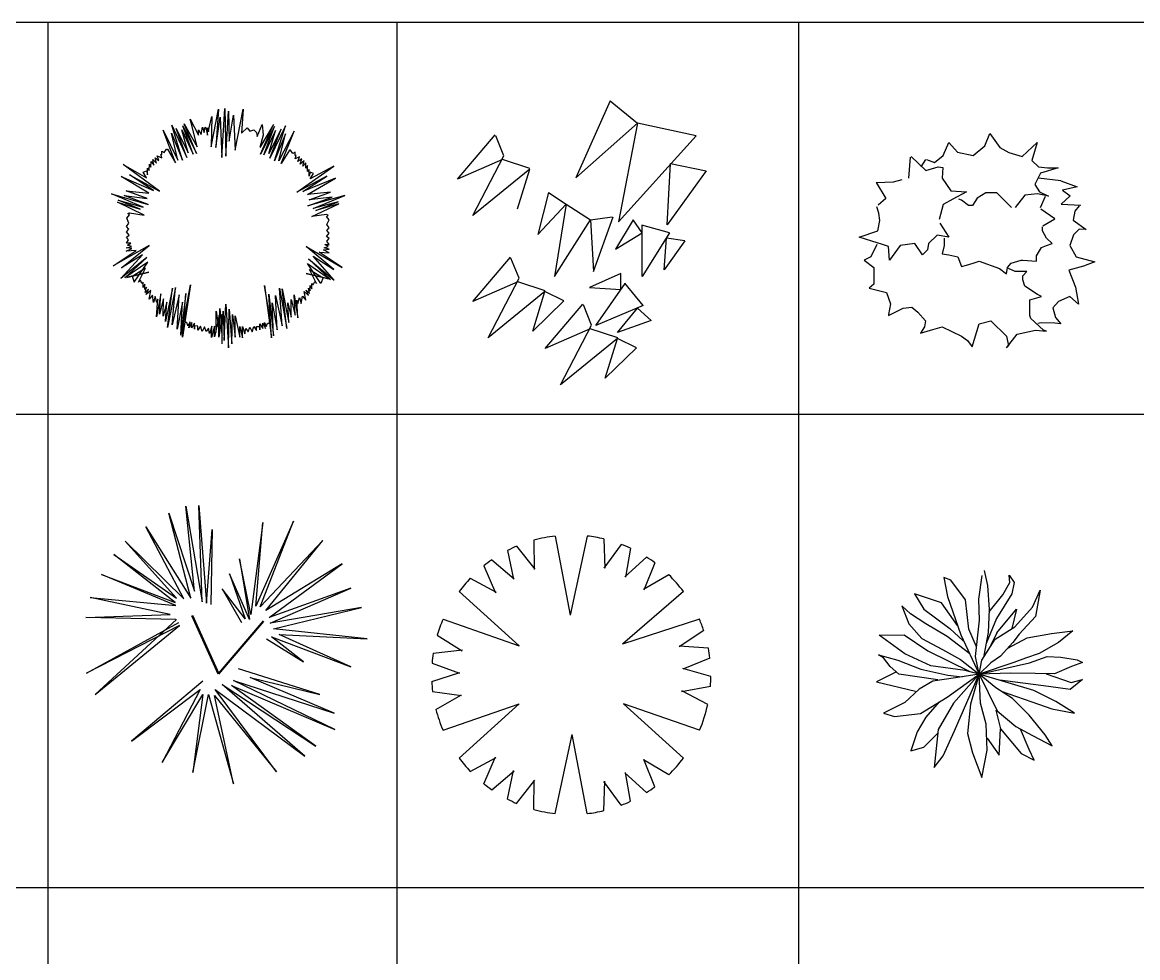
# Model space of a CAD drawing. Header units: millimetres. Extents: x -4017 to 59953, y -688 to 66564.
# Drawn here: x 46087 to 52981, y 42114 to 47895 of the extents above; entities that cross this region are included whole.
import ezdxf

# ---------------------------------------------------------------- set-up
doc = ezdxf.new("R2010")
doc.units = ezdxf.units.MM
doc.layers.add('www.cad-blocks.net', color=7, linetype='Continuous')
doc.styles.get("Standard").update_dxf_attribs({"font": 'arial.ttf'})

# ---------------------------------------------------------------- blocks, each defined once
blk = doc.blocks.new('A$C516926BB')
for p, q in [((0, 38.5194), (62.4121, 38.5194)), ((48.7041, 38.5194), (48.7041, 0)), ((50.8593, 38.5194), (50.8593, 0)), ((53.3424, 38.5194), (53.3424, 0)), ((0, 36.0983), (62.4121, 36.0983)), ((0, 33.1729), (62.4121, 33.1729))]:
    blk.add_line(p, q)
blk = doc.blocks.new('A$C7B244E89')
for p, q in [((0.6171, 1.2436), (0.662, 1.4757)), ((0.662, 1.4757), (0.6447, 1.2394)), ((0.6827, 1.1772), (0.6999, 1.4798)), ((0.6999, 1.4798), (0.7069, 1.1855)), ((0.7069, 1.1855), (0.7241, 1.4633)), ((0.7241, 1.4633), (0.7276, 1.2768)), ((0.7656, 1.2229), (0.814, 1.4757)), ((0.814, 1.4757), (0.8035, 1.3265)), ((0.4487, 1.3845), (0.5295, 1.2423)), ((0.5254, 1.2009), (0.4487, 1.3845)), ((0.4996, 1.3679), (0.4858, 1.4135)), ((0.4858, 1.4135), (0.5376, 1.314)), ((0.6032, 1.3596), (0.6205, 1.4301)), ((0.6205, 1.4301), (0.6171, 1.2436)), ((0.6447, 1.2394), (0.6723, 1.4259)), ((0.6723, 1.4259), (0.6827, 1.1772)), ((0.7276, 1.2768), (0.7552, 1.4384)), ((0.7552, 1.4384), (0.7656, 1.2229)), ((0.9003, 1.3057), (0.9314, 1.3804)), ((1.0005, 1.3804), (0.9176, 1.2394)), ((0.921, 1.1979), (1.0005, 1.3804)), ((0.9314, 1.3804), (0.9383, 1.314)), ((0.3202, 1.3449), (0.4108, 1.1612)), ((0.3967, 1.1448), (0.3202, 1.3449)), ((0.3718, 1.3276), (0.4384, 1.1608)), ((0.4108, 1.1612), (0.3718, 1.3276)), ((0.3726, 1.3773), (0.4663, 1.1769)), ((0.4384, 1.1608), (0.3726, 1.3773)), ((0.3999, 1.3562), (0.4737, 1.2059)), ((0.4663, 1.1769), (0.3999, 1.3562)), ((0.4343, 1.3474), (0.5046, 1.1971)), ((0.4737, 1.2059), (0.4343, 1.3474)), ((0.4416, 1.3722), (0.5254, 1.2009)), ((0.5046, 1.1971), (0.4416, 1.3722)), ((0.5295, 1.2423), (0.4996, 1.3679)), ((0.5376, 1.314), (0.5376, 1.3472)), ((0.5376, 1.3472), (0.5549, 1.3182)), ((0.5549, 1.3182), (0.5618, 1.3638)), ((0.5618, 1.3638), (0.5721, 1.3307)), ((0.5721, 1.3307), (0.5791, 1.3638)), ((0.5791, 1.3638), (0.5825, 1.3596)), ((0.5825, 1.3596), (0.5929, 1.314)), ((0.5929, 1.3596), (0.5998, 1.3348)), ((0.5929, 1.314), (0.5929, 1.3596)), ((0.5998, 1.3348), (0.6032, 1.3596)), ((0.8035, 1.3265), (0.8381, 1.3596)), ((0.8381, 1.3596), (0.8554, 1.3389)), ((0.8554, 1.3389), (0.8796, 1.3472)), ((0.8796, 1.3472), (0.8969, 1.3307)), ((0.8969, 1.3307), (0.9003, 1.3057)), ((0.9383, 1.314), (0.9176, 1.2394)), ((1.0074, 1.3679), (0.921, 1.1979)), ((0.9418, 1.1938), (1.0074, 1.3679)), ((1.0143, 1.3431), (0.9418, 1.1938)), ((1.0489, 1.3514), (0.9728, 1.2021)), ((0.9728, 1.2021), (1.0143, 1.3431)), ((1.0765, 1.372), (0.9798, 1.1731)), ((0.9798, 1.1731), (1.0489, 1.3514)), ((1.0074, 1.1566), (1.0765, 1.372)), ((1.0765, 1.3223), (1.0074, 1.1566)), ((1.1283, 1.3389), (1.035, 1.1566)), ((1.035, 1.1566), (1.0765, 1.3223)), ((1.0489, 1.1399), (1.1283, 1.3389)), ((0.2694, 1.1758), (0.2933, 1.1588)), ((0.2792, 1.1425), (0.2694, 1.1758)), ((0.2834, 1.188), (0.3108, 1.1752)), ((0.2933, 1.1588), (0.2834, 1.188)), ((0.3042, 1.196), (0.3111, 1.1959)), ((0.3108, 1.1752), (0.3042, 1.196)), ((0.3111, 1.1959), (0.3114, 1.2166)), ((0.3114, 1.2166), (0.3251, 1.2081)), ((0.3251, 1.2081), (0.3393, 1.2286)), ((0.3393, 1.2286), (0.3462, 1.2285)), ((0.3462, 1.2285), (0.3967, 1.1448)), ((1.1006, 1.2229), (1.0489, 1.1399)), ((1.1076, 1.2229), (1.1006, 1.2229)), ((1.1214, 1.2021), (1.1076, 1.2229)), ((1.1352, 1.2104), (1.1214, 1.2021)), ((1.1352, 1.1897), (1.1352, 1.2104)), ((1.1352, 1.169), (1.1421, 1.1897)), ((1.1421, 1.1897), (1.1352, 1.1897)), ((1.1628, 1.1814), (1.1352, 1.169)), ((1.1525, 1.1524), (1.1628, 1.1814)), ((0.0718, 1.1331), (0.2157, 1.0522)), ((0.2974, 0.9681), (0.0718, 1.1331)), ((0.2228, 1.0687), (0.2235, 1.1101)), ((0.2235, 1.1101), (0.2336, 1.0975)), ((0.2336, 1.0975), (0.2342, 1.1348)), ((0.2342, 1.1348), (0.2443, 1.1181)), ((0.2443, 1.1181), (0.2448, 1.1512)), ((0.2448, 1.1512), (0.2617, 1.1302)), ((0.2554, 1.1636), (0.2792, 1.1425)), ((0.2617, 1.1302), (0.2554, 1.1636)), ((1.1455, 0.9617), (1.3736, 1.1233)), ((1.1767, 1.169), (1.1525, 1.1524)), ((1.1663, 1.1358), (1.1767, 1.169)), ((1.1904, 1.1566), (1.1663, 1.1358)), ((1.1836, 1.1233), (1.1904, 1.1566)), ((1.2009, 1.1441), (1.1836, 1.1233)), ((1.2009, 1.1109), (1.2009, 1.1441)), ((1.2112, 1.1275), (1.2009, 1.1109)), ((1.2112, 1.0902), (1.2112, 1.1275)), ((1.3736, 1.1233), (1.2285, 1.0446)), ((0.0603, 1.0587), (0.2594, 0.9728)), ((0.2315, 0.9566), (0.0603, 1.0587)), ((0.1123, 1.0703), (0.2974, 0.9681)), ((0.2594, 0.9728), (0.1123, 1.0703)), ((0.1955, 1.0856), (0.2163, 1.0936)), ((0.2157, 1.0522), (0.1955, 1.0856)), ((0.2163, 1.0936), (0.2228, 1.0687)), ((1.3321, 1.0612), (1.1455, 0.9617)), ((1.1836, 0.9658), (1.3321, 1.0612)), ((1.3839, 1.0488), (1.1836, 0.9658)), ((1.2216, 1.1027), (1.2112, 1.0902)), ((1.2112, 0.9492), (1.3839, 1.0488)), ((1.2216, 1.0612), (1.2216, 1.1027)), ((1.2285, 1.086), (1.2216, 1.0612)), ((1.2492, 1.0777), (1.2285, 1.086)), ((1.2285, 1.0446), (1.2492, 1.0777)), ((0.0901, 0.9712), (0.2315, 0.9566)), ((0.2207, 0.9236), (0.0901, 0.9712)), ((0, 0.9518), (0.227, 0.8862)), ((0.1957, 0.87), (0, 0.9518)), ((0.2018, 0.8202), (0.0372, 0.9015)), ((0.0372, 0.9015), (0.1783, 0.8579)), ((0.0409, 0.9138), (0.1957, 0.87)), ((0.1783, 0.8579), (0.0409, 0.9138)), ((0.0793, 0.9423), (0.2207, 0.9236)), ((0.227, 0.8862), (0.0793, 0.9423)), ((1.3528, 0.9617), (1.2112, 0.9492)), ((1.4426, 0.941), (1.2146, 0.8788)), ((1.2146, 0.8788), (1.3632, 0.9327)), ((1.2216, 0.9161), (1.3528, 0.9617)), ((1.3632, 0.9327), (1.2216, 0.9161)), ((1.2458, 0.8622), (1.4426, 0.941)), ((1.4012, 0.9036), (1.2458, 0.8622)), ((1.263, 0.8498), (1.4012, 0.9036)), ((0.1018, 0.8301), (0.1122, 0.834)), ((0.112, 0.8216), (0.1018, 0.8301)), ((0.1122, 0.834), (0.2018, 0.8202)), ((1.2388, 0.8125), (1.4046, 0.8912)), ((1.4046, 0.8912), (1.263, 0.8498)), ((0.0937, 0.7513), (0.1078, 0.7719)), ((0.0944, 0.8011), (0.112, 0.8216)), ((0.1078, 0.7719), (0.0944, 0.8011)), ((1.3287, 0.8249), (1.2388, 0.8125)), ((1.339, 0.8208), (1.3287, 0.8249)), ((1.3287, 0.8125), (1.339, 0.8208)), ((1.3459, 0.7917), (1.3287, 0.8125)), ((1.3321, 0.7627), (1.3459, 0.7917)), ((1.3459, 0.742), (1.3321, 0.7627)), ((0.0927, 0.685), (0.1102, 0.6972)), ((0.0932, 0.7182), (0.1073, 0.7346)), ((0.1102, 0.6972), (0.0932, 0.7182)), ((0.1073, 0.7346), (0.0937, 0.7513)), ((1.3287, 0.6881), (1.3459, 0.7088)), ((1.3321, 0.7254), (1.3459, 0.742)), ((1.3459, 0.7088), (1.3321, 0.7254)), ((0.2336, 0.6332), (0.0106, 0.508)), ((0.0622, 0.4948), (0.2336, 0.6332)), ((0.0917, 0.6187), (0.123, 0.6266)), ((0.0921, 0.6478), (0.1063, 0.6683)), ((0.1198, 0.6474), (0.0921, 0.6478)), ((0.1063, 0.6683), (0.0927, 0.685)), ((0.0989, 0.6352), (0.1198, 0.6474)), ((0.123, 0.6266), (0.0989, 0.6352)), ((1.3736, 0.4849), (1.2043, 0.6259)), ((1.2043, 0.6259), (1.4253, 0.4974)), ((1.3148, 0.6176), (1.339, 0.6259)), ((1.339, 0.6259), (1.3183, 0.6384)), ((1.3183, 0.6384), (1.3459, 0.6384)), ((1.3459, 0.6757), (1.3287, 0.6881)), ((1.3321, 0.6591), (1.3459, 0.6757)), ((1.3459, 0.6384), (1.3321, 0.6591)), ((0.0106, 0.508), (0.1536, 0.6012)), ((0.0578, 0.4285), (0.1912, 0.5758)), ((0.2187, 0.5588), (0.0578, 0.4285)), ((0.1912, 0.5758), (0.0622, 0.4948)), ((0.0821, 0.4323), (0.2187, 0.5588)), ((0.0914, 0.598), (0.1262, 0.6141)), ((0.1536, 0.6012), (0.0914, 0.598)), ((0.1262, 0.6141), (0.0917, 0.6187)), ((1.377, 0.4186), (1.2458, 0.5679)), ((1.2458, 0.5679), (1.3736, 0.4849)), ((1.4253, 0.4974), (1.2838, 0.5927)), ((1.2838, 0.5927), (1.3459, 0.5886)), ((1.3114, 0.6052), (1.3459, 0.6093)), ((1.3459, 0.5886), (1.3114, 0.6052)), ((1.3459, 0.6093), (1.3148, 0.6176)), ((0.2251, 0.5297), (0.0821, 0.4323)), ((0.2108, 0.4925), (0.1376, 0.448)), ((0.1404, 0.4065), (0.2251, 0.5297)), ((0.168, 0.4061), (0.2108, 0.4925)), ((1.2112, 0.5223), (1.3528, 0.4228)), ((1.2941, 0.3979), (1.2112, 0.5223)), ((1.3528, 0.4228), (1.2181, 0.5513)), ((1.2181, 0.5513), (1.377, 0.4186)), ((1.225, 0.4849), (1.2975, 0.4394)), ((1.2665, 0.3979), (1.225, 0.4849)), ((0.0959, 0.4362), (0.2311, 0.4674)), ((0.1376, 0.448), (0.0959, 0.4362)), ((0.2311, 0.4674), (0.1271, 0.4441)), ((0.1271, 0.4441), (0.1404, 0.4065)), ((0.1785, 0.4185), (0.168, 0.4061)), ((0.1886, 0.3976), (0.1785, 0.4185)), ((1.2043, 0.4601), (1.3079, 0.4352)), ((1.339, 0.4269), (1.2043, 0.4601)), ((1.3079, 0.4352), (1.2941, 0.3979)), ((1.2975, 0.4394), (1.339, 0.4269)), ((0.1956, 0.4057), (0.1886, 0.3976)), ((0.1951, 0.3726), (0.1956, 0.4057)), ((0.2058, 0.3931), (0.1951, 0.3726)), ((0.2053, 0.36), (0.2058, 0.3931)), ((0.216, 0.3764), (0.2053, 0.36)), ((0.2085, 0.3434), (0.216, 0.3764)), ((0.2296, 0.3638), (0.2085, 0.3434)), ((0.2153, 0.3309), (0.2296, 0.3638)), ((0.2433, 0.3553), (0.2153, 0.3309)), ((0.2321, 0.3016), (0.2433, 0.3553)), ((0.3782, 0.3698), (0.3337, 0.1632)), ((0.3955, 0.3737), (0.3469, 0.1257)), ((0.3469, 0.1257), (0.3782, 0.3698)), ((0.3748, 0.1418), (0.3955, 0.3737)), ((0.4891, 0.3889), (0.4393, 0.0662)), ((0.4477, 0.1657), (0.4891, 0.3889)), ((0.9832, 0.1617), (0.9452, 0.3855)), ((0.9452, 0.3855), (0.9901, 0.0621)), ((1.0557, 0.1367), (1.0385, 0.3689)), ((1.0385, 0.3689), (1.0834, 0.1202)), ((1.0834, 0.1202), (1.0557, 0.3647)), ((1.0557, 0.3647), (1.0972, 0.1575)), ((1.2009, 0.2943), (1.1904, 0.3482)), ((1.1904, 0.3482), (1.2181, 0.3233)), ((1.2181, 0.3233), (1.2043, 0.3565)), ((1.2043, 0.3565), (1.225, 0.3358)), ((1.2181, 0.3689), (1.2285, 0.3523)), ((1.225, 0.3358), (1.2181, 0.3689)), ((1.2285, 0.3523), (1.2285, 0.3855)), ((1.2285, 0.3855), (1.2388, 0.3647)), ((1.2388, 0.3647), (1.2388, 0.3979)), ((1.2388, 0.3979), (1.2458, 0.3897)), ((1.2458, 0.3897), (1.2561, 0.4104)), ((1.2561, 0.4104), (1.2665, 0.3979)), ((0.2532, 0.3261), (0.2321, 0.3016)), ((0.2594, 0.2804), (0.2532, 0.3261)), ((0.2703, 0.3175), (0.2594, 0.2804)), ((0.2801, 0.2801), (0.2703, 0.3175)), ((0.3051, 0.3336), (0.2788, 0.1931)), ((0.2788, 0.1931), (0.2874, 0.3007)), ((0.2874, 0.3007), (0.2801, 0.2801)), ((0.2964, 0.2093), (0.3051, 0.3336)), ((0.3219, 0.3043), (0.2964, 0.2093)), ((0.3203, 0.1966), (0.3219, 0.3043)), ((0.3424, 0.2833), (0.3203, 0.1966)), ((0.3337, 0.1632), (0.3424, 0.2833)), ((0.419, 0.3278), (0.3748, 0.1418)), ((0.4055, 0.1165), (0.419, 0.3278)), ((0.439, 0.2818), (0.4055, 0.1165)), ((0.4606, 0.3354), (0.4291, 0.0789)), ((0.4291, 0.0789), (0.439, 0.2818)), ((0.4393, 0.0662), (0.4606, 0.3354)), ((0.9901, 0.0621), (0.9728, 0.3316)), ((0.9728, 0.3316), (1.0005, 0.0746)), ((1.0005, 0.0746), (0.9936, 0.2777)), ((0.9936, 0.2777), (1.0247, 0.1119)), ((1.0247, 0.1119), (1.0143, 0.3233)), ((1.0143, 0.3233), (1.0557, 0.1367)), ((1.0972, 0.1575), (1.0903, 0.2777)), ((1.0903, 0.2777), (1.111, 0.1906)), ((1.111, 0.1906), (1.111, 0.2984)), ((1.111, 0.2984), (1.1352, 0.2031)), ((1.1352, 0.2031), (1.1283, 0.3275)), ((1.1283, 0.3275), (1.1525, 0.1865)), ((1.1525, 0.1865), (1.1455, 0.2943)), ((1.1455, 0.2943), (1.1525, 0.2736)), ((1.1525, 0.2736), (1.1628, 0.3108)), ((1.1628, 0.3108), (1.1732, 0.2736)), ((1.1732, 0.2736), (1.1801, 0.3192)), ((1.1801, 0.3192), (1.2009, 0.2943)), ((0.6481, 0.0953), (0.6481, 0.228)), ((0.6481, 0.228), (0.6654, 0.0953)), ((0.6833, 0.2077), (0.6639, 0.0671)), ((0.6654, 0.0953), (0.6688, 0.2445)), ((0.6688, 0.2445), (0.6827, 0.0953)), ((0.6827, 0.0953), (0.6896, 0.228)), ((0.684, 0.0253), (0.6833, 0.2077)), ((0.6896, 0.228), (0.6965, 0.0456)), ((0.6965, 0.0456), (0.7069, 0.2695)), ((0.7069, 0.2695), (0.7241, 0)), ((0.7241, 0), (0.7276, 0.2404)), ((0.7276, 0.2404), (0.7449, 0.0248)), ((0.7449, 0.0248), (0.7483, 0.2073)), ((0.7483, 0.2073), (0.7656, 0.0663)), ((0.4682, 0.1529), (0.4477, 0.1657)), ((0.4714, 0.1363), (0.4682, 0.1529)), ((0.4856, 0.1609), (0.4714, 0.1363)), ((0.4782, 0.1238), (0.4856, 0.1609)), ((0.4959, 0.1566), (0.4782, 0.1238)), ((0.4954, 0.1235), (0.4959, 0.1566)), ((0.5131, 0.1522), (0.4954, 0.1235)), ((0.5126, 0.1149), (0.5131, 0.1522)), ((0.6659, 0.1997), (0.6363, 0.0675)), ((0.6639, 0.0671), (0.6659, 0.1997)), ((0.7656, 0.0663), (0.7656, 0.1989)), ((0.7656, 0.1989), (0.7932, 0.0663)), ((0.9176, 0.1119), (0.9176, 0.1492)), ((0.9176, 0.1492), (0.9348, 0.1202)), ((0.9348, 0.1202), (0.9348, 0.1534)), ((0.9348, 0.1534), (0.9521, 0.1202)), ((0.9521, 0.1202), (0.9452, 0.1575)), ((0.9452, 0.1575), (0.959, 0.1326)), ((0.959, 0.1326), (0.9625, 0.1492)), ((0.9625, 0.1492), (0.9832, 0.1617)), ((0.5129, 0.1357), (0.5126, 0.1149)), ((0.5336, 0.1354), (0.5129, 0.1357)), ((0.5332, 0.1105), (0.5336, 0.1354)), ((0.5509, 0.1351), (0.5332, 0.1105)), ((0.5607, 0.1018), (0.5509, 0.1351)), ((0.575, 0.1306), (0.5607, 0.1018)), ((0.5849, 0.1014), (0.575, 0.1306)), ((0.599, 0.1219), (0.5849, 0.1014)), ((0.6055, 0.0887), (0.599, 0.1219)), ((0.62, 0.1341), (0.6055, 0.0887)), ((0.6189, 0.0636), (0.62, 0.1341)), ((0.6373, 0.1338), (0.6189, 0.0636)), ((0.6363, 0.0675), (0.6373, 0.1338)), ((0.7932, 0.0663), (0.7932, 0.1326)), ((0.7932, 0.1326), (0.8105, 0.0621)), ((0.8105, 0.0621), (0.8105, 0.1326)), ((0.8105, 0.1326), (0.8243, 0.087)), ((0.8243, 0.087), (0.8312, 0.1202)), ((0.8312, 0.1202), (0.845, 0.0995)), ((0.845, 0.0995), (0.8554, 0.1285)), ((0.8554, 0.1285), (0.8692, 0.0995)), ((0.8692, 0.0995), (0.8796, 0.1326)), ((0.8796, 0.1326), (0.8969, 0.1078)), ((0.8969, 0.1078), (0.8969, 0.1326)), ((0.8969, 0.1326), (0.9176, 0.1326)), ((0.9176, 0.1326), (0.9176, 0.1119))]:
    blk.add_line(p, q)
blk = doc.blocks.new('A$C0A552509')
for p, q in [((0.943, 1.7561), (0.7313, 1.2787)), ((0.943, 1.7561), (1.1123, 1.6171)), ((0.7313, 1.2787), (1.1123, 1.6171)), ((1.1123, 1.6171), (0.9941, 1.0066)), ((1.4752, 1.5386), (1.1123, 1.6171)), ((0, 1.2708), (0.2326, 1.5447)), ((0.2865, 1.4152), (0.2357, 1.5395)), ((0.9941, 1.0066), (1.4752, 1.5386)), ((0.2771, 1.393), (0, 1.2708)), ((0.0947, 1.0462), (0.2865, 1.4152)), ((0.4476, 1.3369), (0.2771, 1.393)), ((0.4458, 1.3325), (0.0947, 1.0462)), ((0.3712, 1.087), (0.4458, 1.3325)), ((1.2964, 0.9897), (1.3153, 1.3673)), ((1.5369, 1.3229), (1.2964, 0.9897)), ((1.3153, 1.3673), (1.5369, 1.3229)), ((0.562, 1.1887), (0.4955, 0.9289)), ((0.562, 1.1887), (0.6708, 1.1162)), ((0.4955, 0.9289), (0.6708, 1.1162)), ((0.6708, 1.1162), (0.5983, 0.669)), ((0.6708, 1.1162), (0.822, 1.0195)), ((0.822, 1.0195), (0.9551, 1.0376)), ((0.8402, 0.6993), (0.9611, 1.0376)), ((0.5983, 0.669), (0.822, 1.0195)), ((0.822, 1.0195), (0.8402, 0.6993)), ((1.0845, 1.0201), (0.9753, 0.838)), ((1.141, 0.9392), (1.0845, 1.0201)), ((1.3108, 0.9387), (1.1389, 0.9871)), ((1.1418, 0.6692), (1.1413, 0.9864)), ((0.9753, 0.838), (1.141, 0.9392)), ((1.3108, 0.9387), (1.1418, 0.6692)), ((1.2767, 0.7109), (1.2911, 0.9056)), ((1.4048, 0.8904), (1.2911, 0.9056)), ((1.4048, 0.8904), (1.2767, 0.7109)), ((0.0946, 0.5147), (0.3272, 0.7886)), ((0.381, 0.659), (0.3302, 0.7833)), ((0.3717, 0.6368), (0.0946, 0.5147)), ((0.1893, 0.29), (0.381, 0.659)), ((0.5422, 0.5807), (0.3717, 0.6368)), ((1.0091, 0.6869), (0.815, 0.6009)), ((0.854, 0.367), (1.0362, 0.6267)), ((1.0088, 0.5883), (1.0091, 0.6869)), ((1.1473, 0.4902), (1.0346, 0.6286)), ((0.5403, 0.5764), (0.1893, 0.29)), ((0.4658, 0.3308), (0.5403, 0.5764)), ((0.6576, 0.5183), (0.5403, 0.5764)), ((0.815, 0.6009), (1.0088, 0.5883)), ((0.6576, 0.5183), (0.4658, 0.3308)), ((0.5421, 0.2246), (0.7748, 0.4985)), ((0.8286, 0.369), (0.7778, 0.4933)), ((1.1473, 0.4902), (0.854, 0.367)), ((0.9882, 0.3235), (1.1121, 0.4744)), ((1.1963, 0.3965), (1.1121, 0.4744)), ((0.8192, 0.3468), (0.5421, 0.2246)), ((0.6369, 0), (0.8286, 0.369)), ((0.9897, 0.2907), (0.8192, 0.3468)), ((1.1963, 0.3965), (0.9882, 0.3235)), ((0.9879, 0.2863), (0.6369, 0)), ((0.9133, 0.0408), (0.9879, 0.2863)), ((1.1051, 0.2283), (0.9879, 0.2863)), ((1.1051, 0.2283), (0.9133, 0.0408))]:
    blk.add_line(p, q)
blk = doc.blocks.new('A$C4B1C7D34')
for p, q in [((0.7763, 1.2476), (0.8075, 1.3248)), ((0.8075, 1.3248), (0.8684, 1.2374)), ((0.5184, 1.1896), (0.5544, 1.2698)), ((0.5544, 1.2698), (0.6063, 1.2088)), ((0.705, 1.1896), (0.7763, 1.2476)), ((1.0063, 1.1832), (1.0994, 1.2685)), ((1.0994, 1.2685), (1.0666, 1.1573)), ((0.3059, 1.0494), (0.3177, 1.1792)), ((0.3216, 1.1832), (0.4122, 1.0966)), ((0.4642, 1.1444), (0.5184, 1.1896)), ((0.6063, 1.2088), (0.705, 1.1896)), ((0.8684, 1.2374), (0.9255, 1.2063)), ((0.9255, 1.2063), (1.0063, 1.1832)), ((0.382, 1.1183), (0.4122, 1.1635)), ((0.4122, 1.0966), (0.4882, 1.1186)), ((0.4161, 1.1635), (0.4642, 1.1444)), ((0.4882, 1.1186), (0.5168, 1.1142)), ((0.5168, 1.1142), (0.5123, 1.0477)), ((0.5243, 1.1315), (0.5243, 1.1315)), ((1.0666, 1.1573), (1.1087, 1.1186)), ((1.1087, 1.1186), (1.1629, 1.1121)), ((1.2292, 1.1121), (1.1208, 1.08)), ((1.1629, 1.1121), (1.2292, 1.1121)), ((0.2114, 1.0258), (0.2654, 1.0411)), ((0.5123, 1.0477), (0.5665, 0.9702)), ((0.5123, 1.0477), (0.5123, 1.0477)), ((1.1208, 1.08), (1.0845, 1.0089)), ((1.2462, 1.0325), (1.1075, 1.0484)), ((0.1051, 1.0218), (0.2114, 1.0258)), ((0.5665, 0.9702), (0.6629, 0.9637)), ((1.0845, 1.0089), (1.1147, 0.9637)), ((1.2462, 1.0325), (1.3477, 0.9953)), ((0.5785, 0.9185), (0.5184, 0.8863)), ((0.6629, 0.9637), (0.5785, 0.9185)), ((0.6329, 0.9121), (0.6147, 0.9185)), ((0.675, 0.8798), (0.6329, 0.9121)), ((0.7292, 0.925), (0.6991, 0.8798)), ((0.7834, 0.9573), (0.7292, 0.925)), ((0.8496, 0.9573), (0.7834, 0.9573)), ((0.9401, 0.8669), (0.8496, 0.9573)), ((1.0244, 0.9444), (0.9641, 0.8669)), ((1.1026, 0.9508), (1.0244, 0.9444)), ((1.1689, 0.9379), (1.1026, 0.9508)), ((1.1147, 0.9637), (1.1689, 0.9379)), ((1.1208, 0.8669), (1.1509, 0.9379)), ((0.1206, 0.8325), (0.1085, 0.8713)), ((0.1265, 0.7873), (0.1206, 0.8325)), ((0.5184, 0.8863), (0.4948, 0.7936)), ((0.6991, 0.8798), (0.675, 0.8798)), ((1.2087, 0.7979), (1.1219, 0.857)), ((1.3323, 0.8452), (1.3225, 0.7895)), ((1.3596, 0.8771), (1.3323, 0.8452)), ((0.1145, 0.7229), (0.1265, 0.7873)), ((0.4988, 0.77), (0.5543, 0.6841)), ((1.1337, 0.7545), (1.2087, 0.7979)), ((1.3225, 0.7895), (1.4017, 0.7311)), ((0, 0.6841), (0.1145, 0.7229)), ((0.482, 0.697), (0.4278, 0.6454)), ((0.5543, 0.6841), (0.482, 0.697)), ((1.1326, 0.7229), (1.1326, 0.7487)), ((1.1567, 0.6777), (1.1326, 0.7229)), ((1.3249, 0.6992), (1.3026, 0.6329)), ((1.3596, 0.7338), (1.3249, 0.6992)), ((1.4017, 0.7311), (1.3596, 0.7338)), ((0.0784, 0.6583), (0, 0.6841)), ((0.1085, 0.6389), (0.0723, 0.5614)), ((0.1446, 0.6389), (0.0784, 0.6583)), ((0.1808, 0.626), (0.1446, 0.6389)), ((0.1868, 0.5422), (0.1808, 0.626)), ((0.253, 0.6325), (0.1868, 0.5422)), ((0.3434, 0.6454), (0.253, 0.6325)), ((0.253, 0.6325), (0.253, 0.6325)), ((0.3434, 0.6454), (0.3434, 0.6454)), ((0.3917, 0.5743), (0.3434, 0.6454)), ((0.4278, 0.6454), (0.4217, 0.6066)), ((0.5241, 0.6325), (0.5121, 0.5808)), ((0.5241, 0.6777), (0.5241, 0.6325)), ((0.5543, 0.6841), (0.5543, 0.6841)), ((1.1265, 0.6195), (1.1567, 0.6325)), ((1.1929, 0.6454), (1.1567, 0.6777)), ((1.1567, 0.6325), (1.1929, 0.6454)), ((1.3026, 0.6329), (1.3398, 0.5613)), ((0.0723, 0.5614), (0.0301, 0.5422)), ((0.4217, 0.6066), (0.3917, 0.5743)), ((0.5121, 0.5808), (0.5543, 0.5743)), ((0.5543, 0.5743), (0.6085, 0.5614)), ((0.6085, 0.5614), (0.6325, 0.5034)), ((1.0964, 0.5679), (1.1265, 0.6195)), ((1.0964, 0.5357), (1.0964, 0.5679)), ((1.3398, 0.5613), (1.4562, 0.5321)), ((0.0301, 0.5422), (0.0904, 0.497)), ((0.0904, 0.497), (0.0904, 0.4259)), ((0.6325, 0.5034), (0.6627, 0.5099)), ((0.6627, 0.5099), (0.7048, 0.5228)), ((0.7048, 0.5228), (0.7411, 0.5357)), ((0.7411, 0.5357), (0.8676, 0.4905)), ((0.8676, 0.4905), (0.9097, 0.4582)), ((0.9097, 0.4582), (0.9157, 0.497)), ((0.9157, 0.497), (0.9399, 0.5228)), ((0.9639, 0.4711), (0.9218, 0.4905)), ((0.9399, 0.5228), (1, 0.5422)), ((1, 0.5422), (1.012, 0.5422)), ((1.012, 0.5422), (1.0964, 0.5357)), ((1.3869, 0.5056), (1.2952, 0.479)), ((1.4562, 0.5321), (1.3869, 0.5056)), ((0.0904, 0.4259), (0.0904, 0.3936)), ((0.9699, 0.4711), (0.9639, 0.4711)), ((1.0362, 0.4711), (0.9699, 0.4711)), ((1.012, 0.4453), (1.0362, 0.4711)), ((1.012, 0.4195), (1.012, 0.4453)), ((1.0242, 0.3807), (1.012, 0.4195)), ((1.2952, 0.479), (1.3373, 0.3755)), ((0.0904, 0.3936), (0.0603, 0.3678)), ((0.0603, 0.3678), (0.1687, 0.342)), ((1.1025, 0.3292), (1.0242, 0.3807)), ((1.3373, 0.3755), (1.3546, 0.2694)), ((0.1687, 0.342), (0.1929, 0.2711)), ((1.0542, 0.2969), (1.1265, 0.3163)), ((1.0542, 0.2), (1.0542, 0.2969)), ((1.1265, 0.3163), (1.1025, 0.3292)), ((1.2308, 0.2853), (1.1962, 0.2481)), ((1.3026, 0.3171), (1.2308, 0.2853)), ((1.3546, 0.2694), (1.3026, 0.3171)), ((0.1929, 0.2711), (0.1808, 0.2065)), ((0.1808, 0.2), (0.2711, 0.2452)), ((0.2711, 0.2452), (0.3253, 0.2517)), ((0.3253, 0.2517), (0.3615, 0.2194)), ((0.3615, 0.2194), (0.4097, 0.1677)), ((1.1962, 0.2481), (1.2135, 0.1871)), ((0.1808, 0.2065), (0.1808, 0.2)), ((0.4097, 0.1677), (0.4037, 0.129)), ((0.6989, 0.0064), (0.7411, 0.1484)), ((0.7411, 0.1484), (0.8134, 0.1677)), ((0.8134, 0.1677), (0.9097, 0.071)), ((1.0603, 0.1807), (1.0542, 0.2)), ((1.1385, 0.1096), (1.0603, 0.1807)), ((1.1243, 0.1553), (1.1045, 0.15)), ((1.2085, 0.1526), (1.1243, 0.1553)), ((1.2457, 0.1473), (1.2085, 0.1526)), ((1.2135, 0.1871), (1.2457, 0.1473)), ((0.4037, 0.129), (0.3795, 0.0904)), ((0.3795, 0.0904), (0.4398, 0.1096)), ((0.4398, 0.1096), (0.5121, 0.129)), ((0.5121, 0.129), (0.6325, 0.071)), ((0.5121, 0.129), (0.5121, 0.129)), ((0.6325, 0.071), (0.6687, 0.0452)), ((0.9097, 0), (0.976, 0.0838)), ((0.9097, 0.071), (0.9218, 0.0129)), ((0.976, 0.0838), (1.0904, 0.1096)), ((1.0904, 0.1096), (1.1567, 0.1033)), ((1.1567, 0.1033), (1.1385, 0.1096)), ((0.6687, 0.0452), (0.6989, 0.0064)), ((0.9218, 0.0129), (0.9097, 0))]:
    blk.add_line(p, q)
at = {"flags": 128}
for points in [[(0.1051, 1.0218), (0.1642, 0.9235), (0.116, 0.8807)], [(1.3477, 0.9953), (1.256, 0.9753), (1.3033, 0.9398), (1.2481, 0.8885), (1.3704, 0.8807)]]:
    blk.add_lwpolyline(points, dxfattribs=at)
at = {"width": 0.8, "flags": 9}
for tag, p in [('XSIZE', (0.6799, 0.8841)), ('YSIZE', (0.9515, 0.8645)), ('XSIZE', (0.5425, 0.7146)), ('YSIZE', (0.9292, 0.4846))]:
    blk.add_attdef(tag, p, '', height=0.000252, dxfattribs=at)
blk = doc.blocks.new('A$C78A7650B')
for p, q in [((0.6484, 1.1478), (0.5116, 1.6731)), ((0.5116, 1.6731), (0.6704, 1.1919)), ((0.6175, 1.7173), (0.7189, 1.1257)), ((0.6704, 1.1919), (0.6175, 1.7173)), ((0.6969, 1.7217), (0.7454, 1.1169)), ((0.7189, 1.1257), (0.6969, 1.7217)), ((0.3705, 1.5892), (0.6484, 1.1478)), ((0.6042, 1.1434), (0.3705, 1.5892)), ((1.0938, 1.6157), (1.0188, 1.0463)), ((1.2835, 1.6246), (1.0497, 1.0992)), ((1.0497, 1.0992), (1.0938, 1.6157)), ((1.0762, 1.0948), (1.2835, 1.6246)), ((0.7454, 1.1169), (0.7807, 1.5716)), ((0.7807, 1.5716), (0.7718, 1.1081)), ((0.2426, 1.5009), (0.6042, 1.1434)), ((0.5601, 1.1478), (0.2426, 1.5009)), ((1.4643, 1.5054), (1.0762, 1.0948)), ((1.1115, 1.0727), (1.4643, 1.5054)), ((0.172, 1.4171), (0.5601, 1.1478)), ((0.5513, 1.1213), (0.172, 1.4171)), ((0.9483, 1.3906), (1.01, 1.0153)), ((1.0188, 1.0463), (0.9483, 1.3906)), ((1.5834, 1.3597), (1.1115, 1.0727)), ((1.1335, 1.0286), (1.5834, 1.3597)), ((0.097, 1.2935), (0.5513, 1.1213)), ((0.5557, 1.1036), (0.097, 1.2935)), ((0.8865, 1.2979), (0.9836, 1.0198)), ((1.01, 1.0153), (0.8865, 1.2979)), ((0.8424, 1.2052), (0.9615, 0.9977)), ((0.9836, 1.0198), (0.8424, 1.2052)), ((1.6363, 1.2096), (1.1335, 1.0286)), ((1.1379, 0.9933), (1.6363, 1.2096)), ((0.0265, 1.1522), (0.5557, 1.1036)), ((0.5204, 1.0463), (0.0265, 1.1522)), ((0, 1.0286), (0.5204, 1.0463)), ((1.7025, 1.0904), (1.1379, 0.9933)), ((1.16, 0.958), (1.7025, 1.0904)), ((0.5557, 1.0153), (0, 1.0286)), ((0.0044, 0.6843), (0.5734, 0.9977)), ((0.5778, 0.98), (0.0044, 0.6843)), ((0.5601, 1.0153), (0.0573, 0.5518)), ((0.0573, 0.5518), (0.5778, 0.98)), ((1.3452, 0.7549), (1.1467, 0.9094)), ((1.1467, 0.9094), (1.6363, 0.724)), ((1.7378, 0.8962), (1.16, 0.958)), ((1.1953, 0.9226), (1.7378, 0.8962)), ((1.6363, 0.724), (1.1953, 0.9226)), ((1.1159, 0.8962), (1.3452, 0.7549)), ((1.4467, 0.5518), (0.9439, 0.7107)), ((0.7233, 0.6357), (0.2823, 0.2649)), ((0.913, 0.6401), (1.5349, 0.437)), ((1.5393, 0.3355), (0.913, 0.6401)), ((1.0144, 0.6578), (1.4467, 0.5518)), ((1.5349, 0.437), (1.0144, 0.6578)), ((0.2823, 0.2649), (0.7057, 0.5827)), ((0.7057, 0.5827), (0.4719, 0.1324)), ((0.4719, 0.1324), (0.7233, 0.5518)), ((0.6616, 0.0706), (0.7586, 0.5518)), ((0.7233, 0.5518), (0.6616, 0.0706)), ((0.7586, 0.5518), (0.913, 0)), ((1.1776, 0.075), (0.7983, 0.5827)), ((0.7983, 0.5827), (1.354, 0.1722)), ((0.8424, 0.6136), (1.4202, 0.234)), ((1.354, 0.1722), (0.8424, 0.6136)), ((1.4202, 0.234), (0.8998, 0.6092)), ((0.8998, 0.6092), (1.5393, 0.3355)), ((0.7939, 0.5474), (1.1776, 0.075)), ((0.913, 0), (0.7939, 0.5474))]:
    blk.add_line(p, q)
at = {"lineweight": 50}
for p, q in [((0.6572, 1.0418), (0.8204, 0.6798)), ((0.8204, 0.6798), (1.0982, 1.0065))]:
    blk.add_line(p, q, dxfattribs=at)
blk = doc.blocks.new('A$C67D03ABE')
for p, q in [((0.6315, 1.6896), (0.6324, 1.508)), ((0.7632, 1.7153), (0.8558, 1.2264)), ((0.9616, 1.7153), (0.8558, 1.2264)), ((1.0635, 1.6973), (1.069, 1.5158)), ((1.1718, 1.6637), (1.0645, 1.5172)), ((0.4687, 1.6261), (0.5062, 1.4484)), ((0.5244, 1.6521), (0.6368, 1.5096)), ((1.2284, 1.6397), (1.1973, 1.4608)), ((0.3221, 1.5311), (0.3945, 1.3646)), ((0.3714, 1.5678), (0.5102, 1.4508)), ((1.3278, 1.5849), (1.1932, 1.463)), ((1.3783, 1.55), (1.3119, 1.381)), ((0.2385, 1.4544), (0.398, 1.3678)), ((1.4646, 1.4763), (1.3083, 1.3841)), ((0.1693, 1.3724), (0.5398, 1.0363)), ((1.5556, 1.3724), (1.1784, 1.0477)), ((0.0701, 1.2006), (0.5398, 1.0363)), ((1.6548, 1.2006), (1.1784, 1.0477)), ((1.6813, 1.1312), (1.5303, 1.0305)), ((0.0342, 1.1017), (0.1888, 1.0065)), ((1.7101, 1.0214), (1.5291, 1.035)), ((0.0094, 0.991), (0.1898, 1.0111)), ((0.0021, 0.93), (0.1726, 0.8678)), ((1.7257, 0.8474), (1.5511, 0.8972)), ((1.7196, 0.9607), (1.5514, 0.8925)), ((0, 0.8166), (0.1727, 0.8725)), ((1.7228, 0.7861), (1.5443, 0.7531)), ((0.0051, 0.7554), (0.1847, 0.7288)), ((0.0259, 0.6438), (0.1838, 0.7334)), ((1.706, 0.6739), (1.545, 0.7577)), ((0.0701, 0.5147), (0.5398, 0.679)), ((0.1693, 0.3429), (0.5398, 0.679)), ((1.6548, 0.5147), (1.185, 0.679)), ((1.5556, 0.3429), (1.185, 0.679)), ((0.7632, 0), (0.869, 0.489)), ((0.9616, 0), (0.869, 0.489)), ((0.2385, 0.2609), (0.398, 0.3475)), ((0.3221, 0.1842), (0.3945, 0.3507)), ((1.4646, 0.239), (1.3083, 0.3313)), ((1.3783, 0.1654), (1.3119, 0.3343)), ((0.3714, 0.1475), (0.5102, 0.2645)), ((0.4687, 0.0893), (0.5062, 0.2669)), ((0.6315, 0.0257), (0.6324, 0.2073)), ((1.3278, 0.1304), (1.1932, 0.2523)), ((1.2284, 0.0757), (1.1973, 0.2546)), ((0.5244, 0.0632), (0.6368, 0.2057)), ((1.0635, 0.018), (1.069, 0.1995)), ((1.1718, 0.0516), (1.0645, 0.1981))]:
    blk.add_line(p, q)
for start, end in [(96.5963, 105.5149), (76.53296, 83.40057), (64.92005, 68.99816), (113.0497, 117.1278), (124.6626, 128.74071), (53.30715, 57.38525), (136.27551, 143.40057), (36.5963, 45.77235), (156.5963, 163.57942), (18.46844, 23.40057), (171.11422, 175.19232), (6.85554, 10.93364), (355.24263, 359.32074), (182.72712, 186.80522), (194.34002, 203.4037), (336.5963, 347.70783), (216.59943, 223.72449), (314.22765, 323.40057), (231.25929, 235.3374), (302.61475, 306.69285), (242.8722, 246.9503), (291.00184, 295.07995), (254.4851, 263.40057), (276.5963, 283.46704)]:
    blk.add_arc((0.8624, 0.8577), 0.8634, start, end)
blk = doc.blocks.new('A$C67B60240')
for p, q in [((0.633, 1.104), (0.655, 1.2486)), ((0.6673, 1.2802), (0.687, 1.1882)), ((0.8244, 1.2066), (0.8219, 1.2512)), ((0.8219, 1.2512), (0.8513, 1.2066)), ((0.4612, 1.2196), (0.4171, 1.238)), ((0.4171, 1.238), (0.4392, 1.1198)), ((0.552, 1.0987), (0.4612, 1.2196)), ((0.687, 1.1882), (0.6968, 1.0383)), ((0.7826, 1.1303), (0.8244, 1.2066)), ((0.8513, 1.2066), (0.8366, 1.1355)), ((0.4023, 1.0803), (0.2355, 1.1355)), ((0.2355, 1.1355), (0.2944, 1.0409)), ((0.4392, 1.1198), (0.5225, 0.8832)), ((0.6379, 0.9726), (0.633, 1.104)), ((0.6963, 1.0253), (0.7826, 1.1303)), ((0.8366, 1.1355), (0.7434, 0.9831)), ((0.9642, 1.054), (1.0133, 1.1592)), ((1.0133, 1.1592), (0.9838, 0.9962)), ((0.157, 1.0619), (0.2012, 0.9515)), ((0.211, 1.012), (0.157, 1.0619)), ((0.2944, 1.0409), (0.4538, 0.9226)), ((0.5022, 0.9408), (0.4023, 1.0803)), ((0.5716, 0.9174), (0.552, 1.0987)), ((0.6968, 1.0383), (0.6919, 0.8963)), ((0.7442, 0.8952), (0.866, 1.0409)), ((0.866, 1.0409), (0.8366, 0.9226)), ((0.8562, 0.9331), (0.9642, 1.054)), ((0.3067, 0.9515), (0.211, 1.012)), ((0.6134, 0.7491), (0.6379, 0.9726)), ((0.7434, 0.9831), (0.6786, 0.829)), ((0.9838, 0.9962), (0.8832, 0.8858)), ((0.2012, 0.9515), (0.2821, 0.8595)), ((0.4367, 0.8727), (0.3067, 0.9515)), ((0.4538, 0.9226), (0.5373, 0.8464)), ((0.62, 0.8095), (0.5716, 0.9174)), ((0.6919, 0.8963), (0.6651, 0.7549)), ((0.7349, 0.855), (0.8562, 0.9331)), ((1.082, 0.8911), (1.2145, 0.9068)), ((1.2145, 0.9068), (1.1261, 0.8359)), ((0.0172, 0.8806), (0.1717, 0.8832)), ((0.1766, 0.7649), (0.0172, 0.8806)), ((0.1717, 0.8832), (0.3189, 0.7833)), ((0.2821, 0.8595), (0.4097, 0.7912)), ((0.5776, 0.7644), (0.4367, 0.8727)), ((0.5225, 0.8832), (0.6352, 0.6401)), ((0.6526, 0.7255), (0.7349, 0.855)), ((0.7442, 0.8952), (0.707, 0.8179)), ((0.8439, 0.8359), (0.7679, 0.7518)), ((0.8122, 0.8007), (0.9323, 0.8648)), ((0.8832, 0.8858), (0.8439, 0.8359)), ((0.9323, 0.8648), (1.082, 0.8911)), ((1.1261, 0.8359), (1.0059, 0.7675)), ((0.0442, 0.7412), (0.0123, 0.7596)), ((0.0123, 0.7596), (0.1325, 0.7255)), ((0.3361, 0.6913), (0.1766, 0.7649)), ((0.3189, 0.7833), (0.5776, 0.6551)), ((0.4097, 0.7912), (0.5201, 0.7307)), ((1.0059, 0.7675), (0.9225, 0.7386)), ((0.0859, 0.686), (0.0442, 0.7412)), ((0.1325, 0.7255), (0.2748, 0.6703)), ((0.5496, 0.6624), (0.3361, 0.6913)), ((0.5201, 0.7307), (0.6352, 0.6401)), ((0.6352, 0.6401), (0.6134, 0.7491)), ((0.6352, 0.6401), (0.6526, 0.7255)), ((0.8488, 0.7123), (0.6352, 0.6401)), ((0.7066, 0.7097), (0.6352, 0.6401)), ((0.6352, 0.6401), (0.947, 0.7097)), ((0.7679, 0.7518), (0.7066, 0.7097)), ((0.9225, 0.7386), (0.8488, 0.7123)), ((0.947, 0.7097), (1.0549, 0.7491)), ((1.0549, 0.7491), (1.1408, 0.7439)), ((1.1408, 0.7439), (1.2414, 0.7281)), ((1.2733, 0.7123), (1.2071, 0.686)), ((1.2414, 0.7281), (1.2733, 0.7123)), ((0.1236, 0.653), (0, 0.5914)), ((0.1398, 0.6387), (0.0859, 0.686)), ((0.3803, 0.6046), (0.1398, 0.6387)), ((0.2748, 0.6703), (0.4416, 0.6335)), ((0.4367, 0.4968), (0.6352, 0.6401)), ((0.4416, 0.6335), (0.5305, 0.6235)), ((0.6352, 0.6401), (0.476, 0.46)), ((0.4833, 0.2891), (0.6352, 0.6401)), ((0.6352, 0.6401), (0.4882, 0.6177)), ((0.6352, 0.6401), (0.5496, 0.6624)), ((0.6352, 0.6401), (0.5814, 0.4547)), ((0.8293, 0.6466), (0.6352, 0.6401)), ((0.6352, 0.6401), (0.7458, 0.4127)), ((0.7385, 0.5546), (0.6352, 0.6401)), ((0.974, 0.5389), (0.6352, 0.6401)), ((0.6428, 0.46), (0.6352, 0.6401)), ((0.9813, 0.644), (0.8293, 0.6466)), ((1.1016, 0.6414), (0.9813, 0.644)), ((1.0501, 0.6425), (1.2046, 0.5888)), ((1.2071, 0.686), (1.1016, 0.6414)), ((0, 0.5914), (0.2429, 0.5336)), ((0.3484, 0.5967), (0.2649, 0.5467)), ((0.4882, 0.6177), (0.3484, 0.5967)), ((0.8415, 0.4889), (0.7385, 0.5546)), ((1.0648, 0.5625), (0.764, 0.6016)), ((1.1973, 0.5441), (1.0648, 0.5625)), ((1.2733, 0.6072), (1.1973, 0.5441)), ((1.2046, 0.5888), (1.2733, 0.6072)), ((0.2649, 0.5467), (0.1766, 0.4653)), ((0.2723, 0.3969), (0.4367, 0.4968)), ((0.7714, 0.5336), (0.9617, 0.4679)), ((0.9446, 0.3864), (0.8415, 0.4889)), ((1.1089, 0.4705), (0.974, 0.5389)), ((0.1766, 0.4653), (0.0442, 0.3995)), ((0.3887, 0.4676), (0.3067, 0.3733)), ((0.476, 0.46), (0.3827, 0.297)), ((0.5814, 0.4547), (0.5643, 0.2734)), ((0.6796, 0.3312), (0.6428, 0.46)), ((0.7704, 0.3023), (0.7409, 0.4179)), ((0.9617, 0.4679), (1.0844, 0.4258)), ((1.0844, 0.4258), (1.2242, 0.3995)), ((1.2242, 0.3995), (1.1089, 0.4705)), ((0.0442, 0.3995), (0.1128, 0.3785)), ((0.1128, 0.3785), (0.2723, 0.3969)), ((0.3067, 0.3733), (0.2527, 0.2839)), ((0.7458, 0.4127), (0.8611, 0.3154)), ((1.0427, 0.2655), (0.9446, 0.3864)), ((0.2527, 0.2839), (0.2134, 0.1655)), ((0.3827, 0.297), (0.3582, 0.063)), ((0.4122, 0.1341), (0.4833, 0.2891)), ((0.6845, 0.1709), (0.6796, 0.3312)), ((0.7581, 0.1393), (0.7679, 0.3023)), ((0.7679, 0.3023), (0.8955, 0.1498)), ((0.8611, 0.3154), (0.9642, 0.2602)), ((0.9446, 0.1735), (0.8906, 0.2997)), ((0.2944, 0.1893), (0.3778, 0.2734)), ((0.5643, 0.2734), (0.5937, 0.1525)), ((0.6845, 0.2445), (0.7581, 0.1393)), ((0.9642, 0.2602), (1.0869, 0.1971)), ((1.0869, 0.1971), (1.0427, 0.2655)), ((0.2134, 0.1655), (0.2944, 0.1893)), ((0.5937, 0.1525), (0.6526, 0)), ((0.6526, 0), (0.6845, 0.1709)), ((0.8955, 0.1498), (0.9764, 0.1077)), ((0.9764, 0.1077), (0.9446, 0.1735)), ((0.3582, 0.063), (0.4122, 0.1341))]:
    blk.add_line(p, q)
at = {"width": 0.8, "flags": 9}
for tag, p in [('XSIZE', (0.632, 0.6365)), ('YSIZE', (0.6344, 0.6365))]:
    blk.add_attdef(tag, p, '', height=0.000252, dxfattribs=at)

msp = doc.modelspace()

# ---------------------------------------------------------------- block references
at = {"xscale": 1000, "yscale": 1000, "zscale": 1000}
for name, p in [('A$C7B244E89', (46637.8, 45882.6)), ('A$C0A552509', (48776.8, 45654.6)), ('A$C4B1C7D34', (51259.6, 45883.2)), ('A$C78A7650B', (46480, 43187.8)), ('A$C67D03ABE', (48617.3, 43004.6)), ('A$C67B60240', (51365.3, 43226.6))]:
    msp.add_blockref(name, p, dxfattribs=at)
at = {"layer": 'www.cad-blocks.net', "color": 155, "true_color": 0x546d8e, "xscale": 1000, "yscale": 1000, "zscale": 1000}
msp.add_blockref('A$C516926BB', (-2458.7, 9375.6), dxfattribs=at)

doc.saveas('drawing.dxf')
